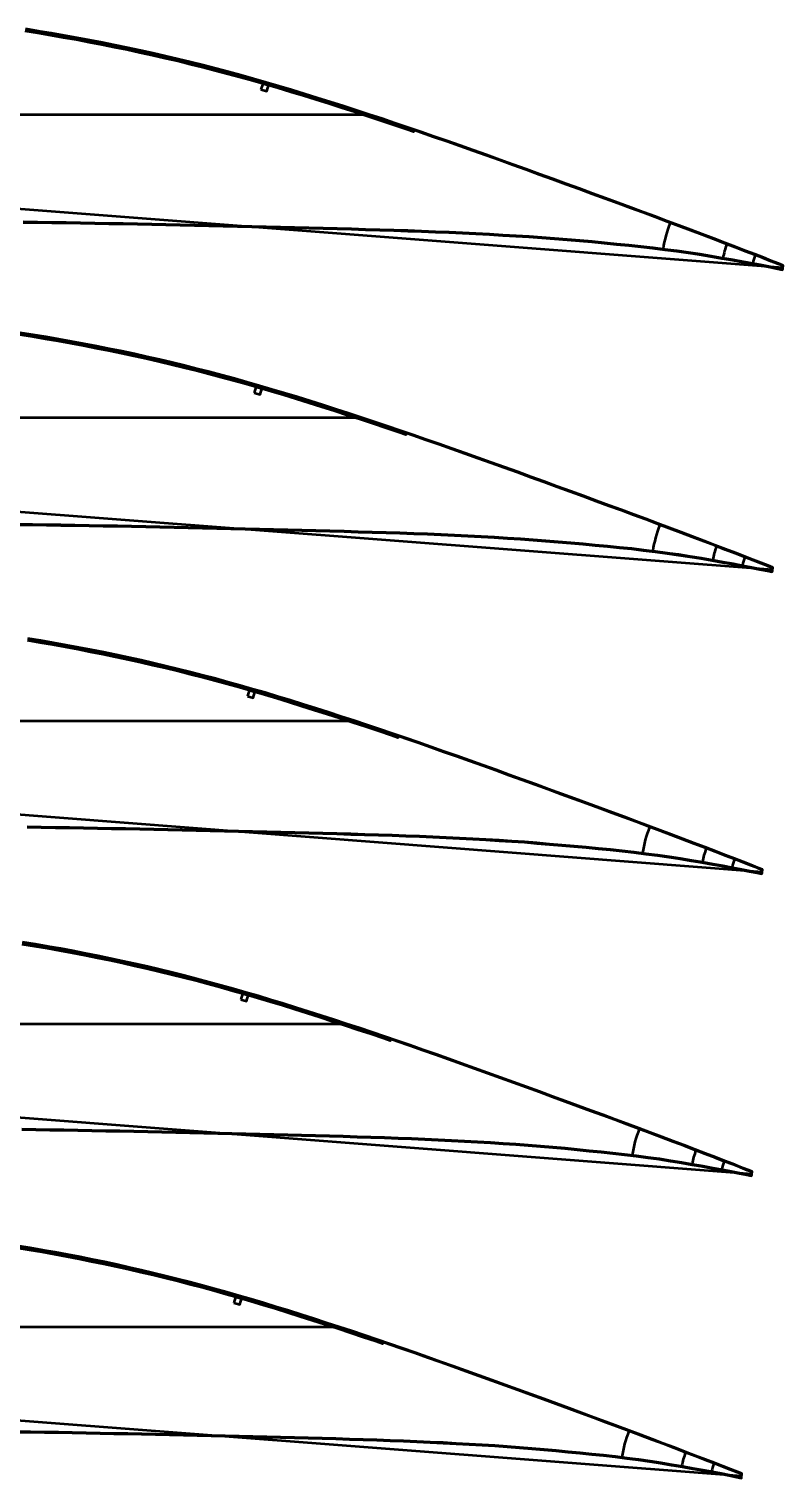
# Model space of a CAD drawing. Header units: metres. Extents: x -3 to 1074, y -15727 to -22.
# Drawn here: x 495 to 992, y -4799 to -3843 of the extents above; entities that cross this region are included whole.
import ezdxf

# ---------------------------------------------------------------- set-up
doc = ezdxf.new("R2010")
doc.units = ezdxf.units.M
for name, color, linetype, lineweight in [('FoilLayer', 7, 'Continuous', 50), ('StringerLayer', 7, 'Continuous', 50), ('SubLayer', 7, 'Continuous', 50)]:
    doc.layers.add(name, color=color, linetype=linetype, lineweight=lineweight)

msp = doc.modelspace()

# ---------------------------------------------------------------- linework, layer by layer
at = {"layer": 'FoilLayer'}
for points in [[(490.74, -3970.94), (500.17, -3971.07), (509.6, -3971.21), (519.03, -3971.36), (528.46, -3971.51), (537.88, -3971.67), (547.28, -3971.83), (556.67, -3972.01), (566.07, -3972.21), (575.49, -3972.42), (584.93, -3972.63), (594.37, -3972.84), (603.81, -3973.04), (613.26, -3973.24), (622.7, -3973.44), (632.13, -3973.66), (641.57, -3973.88), (651, -3974.1), (660.42, -3974.32), (669.83, -3974.53), (679.21, -3974.76), (688.57, -3975), (697.94, -3975.26), (707.31, -3975.53), (716.67, -3975.8), (725.99, -3976.07), (735.24, -3976.35), (744.42, -3976.66), (753.57, -3976.99), (762.67, -3977.33), (771.68, -3977.69), (780.6, -3978.09), (789.47, -3978.54), (798.32, -3979.03), (807.14, -3979.54), (815.88, -3980.04), (824.45, -3980.55), (832.84, -3981.13), (841.21, -3981.82), (849.59, -3982.5), (857.87, -3983.16), (866.04, -3983.88), (874.17, -3984.7), (882.29, -3985.51), (890.31, -3986.27), (898.22, -3987.07), (906.08, -3988.02), (914, -3989.04), (921.87, -3990.05), (929.54, -3991.07), (937.04, -3992.23), (944.5, -3993.47), (951.83, -3994.73), (958.9, -3995.96), (965.64, -3997.18), (972.01, -3998.39), (977.98, -3999.52), (983.53, -4000.6), (988.64, -4001.62), (991.8, -4002.29), (992.1, -3999.31), (989.12, -3998.1), (984.35, -3996.25), (979.18, -3994.2), (973.53, -3992.01), (967.37, -3989.66), (960.75, -3987.13), (953.73, -3984.44), (946.4, -3981.64), (938.85, -3978.76), (931.22, -3975.89), (923.54, -3973.04), (915.75, -3970.1), (907.86, -3967.11), (899.85, -3964.13), (891.69, -3961.11), (883.41, -3958.08), (874.96, -3954.98), (866.38, -3951.84), (857.7, -3948.67), (848.96, -3945.48), (840.2, -3942.28), (831.42, -3939.09), (822.65, -3935.91), (813.89, -3932.74), (805.13, -3929.59), (796.38, -3926.46), (787.67, -3923.35), (778.99, -3920.28), (770.33, -3917.24), (761.68, -3914.23), (753.05, -3911.25), (744.44, -3908.31), (735.84, -3905.4), (727.26, -3902.53), (718.69, -3899.7), (710.12, -3896.9), (701.54, -3894.13), (693, -3891.4), (684.5, -3888.71), (676.07, -3886.08), (667.68, -3883.51), (659.33, -3881.01), (651.01, -3878.58), (642.7, -3876.2), (634.4, -3873.89), (626.12, -3871.63), (617.84, -3869.44), (609.57, -3867.3), (601.29, -3865.23), (592.99, -3863.22), (584.68, -3861.27), (576.35, -3859.37), (568.01, -3857.52), (559.65, -3855.73), (551.28, -3854), (542.9, -3852.32), (534.49, -3850.7), (526.06, -3849.13), (517.6, -3847.61), (509.12, -3846.14), (500.64, -3844.72), (492.16, -3843.35)], [(490.74, -3970.49), (500.18, -3970.62), (509.61, -3970.76), (519.04, -3970.91), (528.47, -3971.06), (537.88, -3971.22), (547.29, -3971.38), (556.68, -3971.56), (566.08, -3971.76), (575.5, -3971.97), (584.93, -3972.18), (594.38, -3972.39), (603.82, -3972.59), (613.27, -3972.79), (622.71, -3972.99), (632.14, -3973.21), (641.58, -3973.43), (651.01, -3973.65), (660.43, -3973.87), (669.84, -3974.08), (679.22, -3974.31), (688.58, -3974.55), (697.95, -3974.81), (707.32, -3975.08), (716.69, -3975.35), (726, -3975.62), (735.25, -3975.9), (744.44, -3976.21), (753.58, -3976.54), (762.69, -3976.88), (771.7, -3977.24), (780.63, -3977.64), (789.5, -3978.09), (798.35, -3978.58), (807.16, -3979.09), (815.9, -3979.59), (824.48, -3980.1), (832.88, -3980.69), (841.25, -3981.37), (849.62, -3982.05), (857.91, -3982.72), (866.09, -3983.44), (874.22, -3984.25), (882.33, -3985.06), (890.36, -3985.82), (898.27, -3986.63), (906.14, -3987.57), (914.06, -3988.59), (921.93, -3989.6), (929.61, -3990.63), (937.12, -3991.79), (944.58, -3993.03), (951.9, -3994.29), (958.98, -3995.52), (965.72, -3996.74), (972.09, -3997.95), (978.07, -3999.08), (983.62, -4000.16), (988.73, -4001.18), (991.89, -4001.85), (991.93, -3999.73), (988.96, -3998.52), (984.18, -3996.67), (979.01, -3994.62), (973.37, -3992.43), (967.21, -3990.08), (960.58, -3987.55), (953.57, -3984.86), (946.23, -3982.06), (938.69, -3979.18), (931.06, -3976.31), (923.38, -3973.46), (915.59, -3970.52), (907.71, -3967.53), (899.69, -3964.55), (891.54, -3961.53), (883.25, -3958.51), (874.81, -3955.41), (866.23, -3952.27), (857.55, -3949.09), (848.81, -3945.9), (840.04, -3942.71), (831.27, -3939.51), (822.5, -3936.33), (813.73, -3933.17), (804.97, -3930.02), (796.23, -3926.88), (787.52, -3923.78), (778.84, -3920.7), (770.18, -3917.67), (761.53, -3914.66), (752.9, -3911.68), (748.63, -3910.22), (748.29, -3911.21), (743.95, -3909.73), (735.37, -3906.82), (726.79, -3903.96), (718.22, -3901.12), (709.66, -3898.33), (701.09, -3895.56), (692.54, -3892.83), (684.05, -3890.14), (675.63, -3887.51), (667.25, -3884.95), (658.91, -3882.45), (650.6, -3880.02), (642.3, -3877.65), (634.01, -3875.34), (625.73, -3873.08), (617.47, -3870.89), (609.2, -3868.76), (600.93, -3866.69), (592.65, -3864.68), (584.35, -3862.73), (576.03, -3860.83), (567.69, -3858.99), (559.35, -3857.2), (550.99, -3855.47), (542.62, -3853.79), (534.22, -3852.17), (525.79, -3850.61), (517.34, -3849.09), (508.88, -3847.62), (500.4, -3846.2), (491.93, -3844.84)], [(487.37, -4170.46), (496.74, -4170.58), (506.11, -4170.72), (515.47, -4170.87), (524.84, -4171.02), (534.19, -4171.18), (543.53, -4171.34), (552.85, -4171.52), (562.19, -4171.71), (571.54, -4171.92), (580.91, -4172.13), (590.29, -4172.34), (599.67, -4172.54), (609.05, -4172.73), (618.43, -4172.94), (627.8, -4173.15), (637.17, -4173.37), (646.54, -4173.59), (655.89, -4173.81), (665.24, -4174.02), (674.55, -4174.25), (683.85, -4174.49), (693.15, -4174.75), (702.46, -4175.01), (711.76, -4175.28), (721.01, -4175.55), (730.2, -4175.83), (739.32, -4176.13), (748.4, -4176.46), (757.44, -4176.8), (766.39, -4177.16), (775.25, -4177.55), (784.06, -4178), (792.85, -4178.49), (801.6, -4178.99), (810.28, -4179.49), (818.79, -4179.99), (827.13, -4180.58), (835.45, -4181.26), (843.76, -4181.94), (851.99, -4182.59), (860.1, -4183.31), (868.18, -4184.12), (876.24, -4184.92), (884.21, -4185.67), (892.06, -4186.48), (899.87, -4187.42), (907.73, -4188.43), (915.55, -4189.43), (923.16, -4190.45), (930.62, -4191.6), (938.03, -4192.83), (945.3, -4194.08), (952.33, -4195.3), (959.01, -4196.52), (965.34, -4197.72), (971.27, -4198.84), (976.79, -4199.91), (981.86, -4200.93), (985, -4201.59), (985.29, -4198.63), (982.34, -4197.43), (977.6, -4195.59), (972.46, -4193.56), (966.85, -4191.37), (960.74, -4189.04), (954.16, -4186.53), (947.19, -4183.86), (939.91, -4181.08), (932.41, -4178.22), (924.84, -4175.36), (917.21, -4172.54), (909.47, -4169.62), (901.64, -4166.65), (893.68, -4163.69), (885.58, -4160.69), (877.35, -4157.68), (868.96, -4154.61), (860.44, -4151.49), (851.82, -4148.34), (843.14, -4145.17), (834.44, -4141.99), (825.72, -4138.82), (817.01, -4135.66), (808.31, -4132.52), (799.6, -4129.39), (790.92, -4126.28), (782.27, -4123.19), (773.65, -4120.14), (765.05, -4117.12), (756.46, -4114.13), (747.88, -4111.17), (739.33, -4108.25), (730.8, -4105.36), (722.28, -4102.51), (713.76, -4099.7), (705.25, -4096.92), (696.73, -4094.17), (688.24, -4091.46), (679.81, -4088.79), (671.43, -4086.17), (663.1, -4083.63), (654.81, -4081.14), (646.55, -4078.73), (638.3, -4076.37), (630.06, -4074.07), (621.82, -4071.83), (613.6, -4069.65), (605.39, -4067.53), (597.16, -4065.47), (588.93, -4063.48), (580.67, -4061.53), (572.4, -4059.65), (564.11, -4057.81), (555.82, -4056.03), (547.5, -4054.31), (539.18, -4052.65), (530.83, -4051.04), (522.45, -4049.48), (514.05, -4047.97), (505.63, -4046.51), (497.21, -4045.1), (488.78, -4043.74)], [(487.38, -4170.01), (496.75, -4170.13), (506.12, -4170.27), (515.48, -4170.42), (524.84, -4170.57), (534.2, -4170.73), (543.53, -4170.89), (552.86, -4171.07), (562.2, -4171.26), (571.55, -4171.47), (580.92, -4171.68), (590.3, -4171.89), (599.68, -4172.09), (609.06, -4172.28), (618.44, -4172.49), (627.81, -4172.7), (637.18, -4172.92), (646.55, -4173.14), (655.91, -4173.36), (665.25, -4173.57), (674.56, -4173.8), (683.86, -4174.04), (693.16, -4174.3), (702.47, -4174.56), (711.77, -4174.83), (721.03, -4175.1), (730.21, -4175.38), (739.33, -4175.68), (748.42, -4176.01), (757.46, -4176.35), (766.41, -4176.71), (775.27, -4177.1), (784.08, -4177.55), (792.87, -4178.04), (801.63, -4178.55), (810.31, -4179.04), (818.83, -4179.55), (827.17, -4180.13), (835.48, -4180.81), (843.8, -4181.49), (852.03, -4182.15), (860.15, -4182.86), (868.22, -4183.67), (876.28, -4184.47), (884.25, -4185.23), (892.11, -4186.03), (899.93, -4186.97), (907.79, -4187.98), (915.61, -4188.99), (923.23, -4190), (930.69, -4191.16), (938.1, -4192.39), (945.38, -4193.64), (952.41, -4194.86), (959.1, -4196.07), (965.43, -4197.27), (971.36, -4198.4), (976.87, -4199.47), (981.95, -4200.49), (985.09, -4201.15), (985.12, -4199.05), (982.18, -4197.85), (977.43, -4196.01), (972.3, -4193.98), (966.69, -4191.8), (960.58, -4189.46), (954, -4186.95), (947.03, -4184.28), (939.75, -4181.5), (932.25, -4178.64), (924.68, -4175.79), (917.05, -4172.96), (909.31, -4170.04), (901.48, -4167.07), (893.52, -4164.11), (885.43, -4161.12), (877.2, -4158.11), (868.81, -4155.03), (860.29, -4151.91), (851.67, -4148.76), (842.99, -4145.59), (834.28, -4142.42), (825.57, -4139.24), (816.86, -4136.08), (808.15, -4132.94), (799.45, -4129.81), (790.77, -4126.7), (782.12, -4123.62), (773.5, -4120.56), (764.9, -4117.55), (756.31, -4114.56), (747.74, -4111.6), (743.49, -4110.15), (743.15, -4111.14), (738.85, -4109.67), (730.32, -4106.79), (721.81, -4103.94), (713.3, -4101.13), (704.79, -4098.35), (696.28, -4095.6), (687.79, -4092.89), (679.36, -4090.22), (670.99, -4087.61), (662.67, -4085.06), (654.39, -4082.58), (646.13, -4080.17), (637.89, -4077.81), (629.66, -4075.51), (621.44, -4073.28), (613.23, -4071.1), (605.02, -4068.98), (596.81, -4066.93), (588.58, -4064.94), (580.34, -4063), (572.08, -4061.11), (563.8, -4059.28), (555.51, -4057.5), (547.21, -4055.78), (538.89, -4054.12), (530.55, -4052.51), (522.19, -4050.95), (513.79, -4049.45), (505.39, -4047.99), (496.97, -4046.58), (488.55, -4045.22)], [(493.31, -4370.1), (502.62, -4370.23), (511.92, -4370.38), (521.21, -4370.53), (530.5, -4370.68), (539.77, -4370.85), (549.04, -4371.03), (558.31, -4371.22), (567.6, -4371.42), (576.9, -4371.63), (586.22, -4371.84), (595.53, -4372.04), (604.85, -4372.23), (614.16, -4372.43), (623.46, -4372.65), (632.77, -4372.86), (642.07, -4373.08), (651.37, -4373.3), (660.64, -4373.51), (669.89, -4373.74), (679.13, -4373.98), (688.37, -4374.23), (697.61, -4374.49), (706.84, -4374.76), (716.03, -4375.03), (725.16, -4375.3), (734.21, -4375.6), (743.23, -4375.93), (752.21, -4376.27), (761.1, -4376.63), (769.9, -4377.02), (778.65, -4377.46), (787.37, -4377.94), (796.07, -4378.45), (804.69, -4378.94), (813.14, -4379.44), (821.42, -4380.02), (829.68, -4380.7), (837.94, -4381.37), (846.11, -4382.02), (854.16, -4382.73), (862.19, -4383.53), (870.19, -4384.33), (878.1, -4385.08), (885.9, -4385.88), (893.66, -4386.81), (901.47, -4387.82), (909.23, -4388.82), (916.79, -4389.82), (924.19, -4390.97), (931.55, -4392.19), (938.77, -4393.43), (945.75, -4394.64), (952.39, -4395.85), (958.68, -4397.04), (964.57, -4398.15), (970.04, -4399.22), (975.08, -4400.23), (978.2, -4400.89), (978.49, -4397.95), (975.56, -4396.75), (970.85, -4394.93), (965.75, -4392.91), (960.18, -4390.74), (954.1, -4388.43), (947.57, -4385.93), (940.65, -4383.28), (933.42, -4380.52), (925.97, -4377.68), (918.45, -4374.84), (910.87, -4372.04), (903.19, -4369.14), (895.41, -4366.19), (887.51, -4363.25), (879.47, -4360.27), (871.29, -4357.29), (862.96, -4354.23), (854.5, -4351.13), (845.94, -4348), (837.32, -4344.86), (828.67, -4341.7), (820.02, -4338.55), (811.37, -4335.41), (802.73, -4332.29), (794.08, -4329.19), (785.46, -4326.1), (776.87, -4323.03), (768.31, -4320), (759.76, -4317), (751.23, -4314.04), (742.72, -4311.1), (734.23, -4308.19), (725.75, -4305.33), (717.29, -4302.5), (708.83, -4299.7), (700.38, -4296.94), (691.92, -4294.21), (683.49, -4291.52), (675.11, -4288.86), (666.79, -4286.27), (658.52, -4283.74), (650.29, -4281.27), (642.08, -4278.87), (633.89, -4276.53), (625.71, -4274.25), (617.53, -4272.02), (609.37, -4269.86), (601.21, -4267.75), (593.04, -4265.71), (584.86, -4263.73), (576.66, -4261.8), (568.45, -4259.92), (560.22, -4258.1), (551.98, -4256.34), (543.72, -4254.63), (535.46, -4252.97), (527.16, -4251.37), (518.84, -4249.83), (510.5, -4248.33), (502.14, -4246.88), (493.78, -4245.48)], [(493.32, -4369.65), (502.62, -4369.78), (511.92, -4369.93), (521.22, -4370.08), (530.51, -4370.23), (539.78, -4370.4), (549.05, -4370.58), (558.32, -4370.77), (567.61, -4370.97), (576.91, -4371.18), (586.23, -4371.39), (595.54, -4371.59), (604.86, -4371.78), (614.17, -4371.98), (623.47, -4372.2), (632.78, -4372.41), (642.08, -4372.63), (651.38, -4372.85), (660.65, -4373.06), (669.9, -4373.29), (679.14, -4373.53), (688.38, -4373.78), (697.62, -4374.04), (706.86, -4374.31), (716.05, -4374.58), (725.17, -4374.85), (734.23, -4375.15), (743.25, -4375.48), (752.23, -4375.82), (761.12, -4376.18), (769.92, -4376.57), (778.67, -4377.01), (787.4, -4377.5), (796.1, -4378), (804.72, -4378.49), (813.17, -4378.99), (821.46, -4379.57), (829.72, -4380.25), (837.97, -4380.92), (846.15, -4381.58), (854.21, -4382.29), (862.23, -4383.09), (870.23, -4383.88), (878.15, -4384.63), (885.95, -4385.43), (893.71, -4386.37), (901.52, -4387.37), (909.29, -4388.37), (916.86, -4389.38), (924.27, -4390.53), (931.63, -4391.75), (938.85, -4392.99), (945.83, -4394.2), (952.48, -4395.41), (958.76, -4396.6), (964.65, -4397.71), (970.13, -4398.78), (975.17, -4399.79), (978.29, -4400.44), (978.32, -4398.36), (975.4, -4397.17), (970.68, -4395.35), (965.59, -4393.33), (960.02, -4391.16), (953.94, -4388.85), (947.41, -4386.35), (940.49, -4383.7), (933.26, -4380.94), (925.81, -4378.1), (918.3, -4375.27), (910.71, -4372.46), (903.03, -4369.56), (895.26, -4366.61), (887.35, -4363.67), (879.31, -4360.7), (871.14, -4357.71), (862.81, -4354.65), (854.35, -4351.55), (845.79, -4348.43), (837.17, -4345.28), (828.52, -4342.13), (819.87, -4338.97), (811.22, -4335.84), (802.57, -4332.72), (793.93, -4329.61), (785.31, -4326.52), (776.72, -4323.46), (768.16, -4320.43), (759.62, -4317.43), (751.09, -4314.46), (742.57, -4311.52), (738.36, -4310.08), (738.02, -4311.08), (733.75, -4309.61), (725.28, -4306.75), (716.82, -4303.92), (708.37, -4301.13), (699.92, -4298.37), (691.47, -4295.64), (683.04, -4292.95), (674.67, -4290.3), (666.36, -4287.7), (658.09, -4285.18), (649.87, -4282.71), (641.67, -4280.31), (633.49, -4277.97), (625.31, -4275.69), (617.15, -4273.47), (608.99, -4271.31), (600.84, -4269.21), (592.69, -4267.17), (584.52, -4265.19), (576.33, -4263.26), (568.13, -4261.39), (559.91, -4259.57), (551.67, -4257.81), (543.43, -4256.1), (535.17, -4254.45), (526.89, -4252.85), (518.58, -4251.3), (510.25, -4249.81), (501.9, -4248.36), (493.54, -4246.96)], [(489.89, -4569.61), (499.12, -4569.74), (508.36, -4569.89), (517.59, -4570.04), (526.81, -4570.19), (536.02, -4570.36), (545.22, -4570.53), (554.42, -4570.72), (563.65, -4570.93), (572.89, -4571.13), (582.14, -4571.34), (591.39, -4571.54), (600.64, -4571.73), (609.89, -4571.93), (619.13, -4572.14), (628.37, -4572.36), (637.61, -4572.58), (646.84, -4572.79), (656.05, -4573), (665.24, -4573.22), (674.41, -4573.46), (683.58, -4573.71), (692.76, -4573.98), (701.93, -4574.24), (711.06, -4574.51), (720.12, -4574.78), (729.11, -4575.08), (738.07, -4575.4), (746.98, -4575.74), (755.81, -4576.09), (764.55, -4576.48), (773.23, -4576.92), (781.9, -4577.4), (790.54, -4577.9), (799.1, -4578.39), (807.49, -4578.89), (815.71, -4579.47), (823.91, -4580.13), (832.11, -4580.81), (840.23, -4581.45), (848.23, -4582.16), (856.19, -4582.95), (864.14, -4583.75), (872, -4584.49), (879.74, -4585.28), (887.44, -4586.21), (895.2, -4587.21), (902.91, -4588.2), (910.42, -4589.2), (917.77, -4590.34), (925.08, -4591.55), (932.25, -4592.78), (939.18, -4593.99), (945.77, -4595.18), (952.01, -4596.37), (957.86, -4597.47), (963.3, -4598.53), (968.3, -4599.53), (971.4, -4600.18), (971.69, -4597.27), (968.78, -4596.08), (964.1, -4594.27), (959.04, -4592.26), (953.5, -4590.11), (947.47, -4587.81), (940.98, -4585.34), (934.11, -4582.7), (926.93, -4579.96), (919.53, -4577.14), (912.07, -4574.32), (904.54, -4571.54), (896.91, -4568.66), (889.19, -4565.73), (881.34, -4562.81), (873.35, -4559.85), (865.24, -4556.89), (856.96, -4553.85), (848.56, -4550.78), (840.06, -4547.67), (831.5, -4544.55), (822.91, -4541.41), (814.32, -4538.28), (805.73, -4535.17), (797.15, -4532.07), (788.56, -4528.98), (780, -4525.91), (771.47, -4522.87), (762.97, -4519.86), (754.48, -4516.89), (746.01, -4513.94), (737.56, -4511.02), (729.12, -4508.14), (720.71, -4505.29), (712.3, -4502.48), (703.91, -4499.71), (695.51, -4496.96), (687.11, -4494.25), (678.74, -4491.58), (670.42, -4488.94), (662.16, -4486.36), (653.95, -4483.85), (645.77, -4481.4), (637.62, -4479.02), (629.48, -4476.69), (621.36, -4474.43), (613.24, -4472.22), (605.13, -4470.07), (597.03, -4467.98), (588.92, -4465.95), (580.79, -4463.98), (572.65, -4462.06), (564.5, -4460.2), (556.33, -4458.4), (548.14, -4456.64), (539.94, -4454.94), (531.73, -4453.3), (523.5, -4451.71), (515.24, -4450.18), (506.95, -4448.69), (498.65, -4447.25), (490.34, -4445.86)], [(489.89, -4569.16), (499.13, -4569.29), (508.36, -4569.44), (517.6, -4569.59), (526.82, -4569.74), (536.03, -4569.91), (545.23, -4570.08), (554.43, -4570.27), (563.66, -4570.48), (572.9, -4570.68), (582.15, -4570.89), (591.4, -4571.09), (600.65, -4571.28), (609.9, -4571.48), (619.14, -4571.69), (628.38, -4571.91), (637.62, -4572.13), (646.85, -4572.34), (656.06, -4572.55), (665.25, -4572.77), (674.42, -4573.01), (683.59, -4573.26), (692.77, -4573.53), (701.94, -4573.79), (711.07, -4574.06), (720.13, -4574.33), (729.13, -4574.63), (738.08, -4574.95), (747, -4575.29), (755.83, -4575.64), (764.57, -4576.03), (773.26, -4576.47), (781.93, -4576.95), (790.56, -4577.45), (799.12, -4577.94), (807.52, -4578.44), (815.75, -4579.02), (823.95, -4579.69), (832.15, -4580.36), (840.27, -4581.01), (848.27, -4581.71), (856.24, -4582.51), (864.18, -4583.3), (872.05, -4584.04), (879.79, -4584.84), (887.5, -4585.76), (895.26, -4586.76), (902.97, -4587.75), (910.49, -4588.75), (917.84, -4589.89), (925.15, -4591.11), (932.32, -4592.34), (939.26, -4593.54), (945.86, -4594.74), (952.1, -4595.92), (957.95, -4597.03), (963.39, -4598.09), (968.39, -4599.09), (971.49, -4599.74), (971.52, -4597.68), (968.61, -4596.5), (963.93, -4594.69), (958.87, -4592.68), (953.34, -4590.53), (947.31, -4588.23), (940.82, -4585.76), (933.95, -4583.12), (926.77, -4580.38), (919.37, -4577.56), (911.91, -4574.75), (904.38, -4571.96), (896.75, -4569.08), (889.03, -4566.15), (881.18, -4563.23), (873.2, -4560.28), (865.08, -4557.31), (856.81, -4554.28), (848.41, -4551.2), (839.91, -4548.09), (831.35, -4544.97), (822.76, -4541.84), (814.17, -4538.71), (805.58, -4535.59), (796.99, -4532.49), (788.41, -4529.41), (779.85, -4526.34), (771.32, -4523.3), (762.82, -4520.29), (754.33, -4517.31), (745.86, -4514.36), (737.41, -4511.45), (733.23, -4510.02), (732.89, -4511.01), (728.64, -4509.56), (720.23, -4506.71), (711.83, -4503.9), (703.44, -4501.13), (695.05, -4498.39), (686.66, -4495.68), (678.29, -4493.01), (669.97, -4490.37), (661.72, -4487.8), (653.52, -4485.29), (645.35, -4482.84), (637.21, -4480.46), (629.08, -4478.14), (620.96, -4475.87), (612.85, -4473.67), (604.76, -4471.52), (596.66, -4469.43), (588.56, -4467.41), (580.45, -4465.44), (572.32, -4463.53), (564.17, -4461.67), (556.01, -4459.86), (547.84, -4458.11), (539.65, -4456.41), (531.45, -4454.77), (523.22, -4453.19), (514.97, -4451.65), (506.7, -4450.17), (498.4, -4448.73), (490.11, -4447.34)], [(486.46, -4769.12), (495.63, -4769.26), (504.8, -4769.4), (513.97, -4769.55), (523.12, -4769.7), (532.27, -4769.86), (541.4, -4770.04), (550.54, -4770.23), (559.7, -4770.43), (568.88, -4770.64), (578.07, -4770.84), (587.25, -4771.03), (596.44, -4771.23), (605.62, -4771.43), (614.79, -4771.64), (623.97, -4771.85), (633.15, -4772.07), (642.31, -4772.28), (651.46, -4772.49), (660.58, -4772.71), (669.69, -4772.95), (678.79, -4773.2), (687.91, -4773.46), (697.02, -4773.72), (706.08, -4773.98), (715.07, -4774.26), (724.01, -4774.55), (732.9, -4774.88), (741.75, -4775.21), (750.52, -4775.56), (759.19, -4775.95), (767.82, -4776.38), (776.43, -4776.86), (785, -4777.36), (793.5, -4777.84), (801.84, -4778.34), (810, -4778.91), (818.14, -4779.57), (826.29, -4780.24), (834.35, -4780.88), (842.29, -4781.58), (850.2, -4782.37), (858.09, -4783.16), (865.89, -4783.9), (873.58, -4784.69), (881.23, -4785.61), (888.93, -4786.6), (896.59, -4787.58), (904.04, -4788.58), (911.34, -4789.71), (918.6, -4790.91), (925.72, -4792.13), (932.6, -4793.33), (939.15, -4794.52), (945.35, -4795.69), (951.16, -4796.79), (956.56, -4797.84), (961.52, -4798.84), (964.6, -4799.48), (964.89, -4796.59), (961.99, -4795.41), (957.35, -4793.61), (952.32, -4791.62), (946.83, -4789.48), (940.84, -4787.2), (934.4, -4784.74), (927.58, -4782.12), (920.44, -4779.4), (913.1, -4776.6), (905.68, -4773.8), (898.21, -4771.04), (890.63, -4768.18), (882.96, -4765.27), (875.17, -4762.37), (867.24, -4759.44), (859.18, -4756.49), (850.97, -4753.48), (842.62, -4750.42), (834.18, -4747.34), (825.68, -4744.23), (817.15, -4741.12), (808.62, -4738.02), (800.09, -4734.92), (791.56, -4731.84), (783.04, -4728.78), (774.54, -4725.73), (766.07, -4722.71), (757.62, -4719.72), (749.2, -4716.77), (740.79, -4713.84), (732.39, -4710.94), (724.02, -4708.08), (715.66, -4705.25), (707.32, -4702.46), (698.98, -4699.71), (690.64, -4696.99), (682.3, -4694.29), (673.99, -4691.63), (665.73, -4689.02), (657.52, -4686.46), (649.37, -4683.97), (641.25, -4681.53), (633.16, -4679.17), (625.08, -4676.86), (617.01, -4674.6), (608.94, -4672.41), (600.89, -4670.27), (592.85, -4668.2), (584.8, -4666.19), (576.73, -4664.23), (568.65, -4662.33), (560.55, -4660.48), (552.43, -4658.69), (544.3, -4656.94), (536.16, -4655.26), (528.01, -4653.63), (519.83, -4652.05), (511.63, -4650.52), (503.4, -4649.05), (495.16, -4647.62), (486.91, -4646.24)], [(486.46, -4768.67), (495.63, -4768.81), (504.8, -4768.95), (513.97, -4769.1), (523.13, -4769.25), (532.28, -4769.41), (541.41, -4769.59), (550.55, -4769.78), (559.71, -4769.98), (568.89, -4770.19), (578.08, -4770.39), (587.26, -4770.58), (596.45, -4770.78), (605.63, -4770.98), (614.8, -4771.19), (623.98, -4771.4), (633.16, -4771.62), (642.32, -4771.83), (651.47, -4772.04), (660.59, -4772.26), (669.7, -4772.5), (678.81, -4772.75), (687.93, -4773.01), (697.03, -4773.27), (706.09, -4773.53), (715.09, -4773.81), (724.02, -4774.1), (732.92, -4774.43), (741.77, -4774.76), (750.54, -4775.11), (759.22, -4775.5), (767.84, -4775.93), (776.45, -4776.41), (785.03, -4776.91), (793.53, -4777.4), (801.87, -4777.89), (810.04, -4778.46), (818.18, -4779.12), (826.32, -4779.79), (834.38, -4780.44), (842.33, -4781.14), (850.24, -4781.93), (858.13, -4782.71), (865.94, -4783.45), (873.64, -4784.24), (881.29, -4785.16), (888.99, -4786.15), (896.65, -4787.13), (904.11, -4788.13), (911.42, -4789.26), (918.68, -4790.47), (925.8, -4791.69), (932.68, -4792.89), (939.24, -4794.08), (945.43, -4795.25), (951.24, -4796.35), (956.64, -4797.4), (961.62, -4798.4), (964.69, -4799.04), (964.72, -4797), (961.83, -4795.83), (957.18, -4794.03), (952.16, -4792.04), (946.67, -4789.9), (940.68, -4787.62), (934.23, -4785.16), (927.42, -4782.54), (920.28, -4779.82), (912.94, -4777.02), (905.53, -4774.23), (898.05, -4771.46), (890.47, -4768.6), (882.81, -4765.69), (875.01, -4762.79), (867.08, -4759.86), (859.02, -4756.91), (850.81, -4753.9), (842.47, -4750.84), (834.03, -4747.76), (825.53, -4744.66), (817, -4741.55), (808.47, -4738.44), (799.94, -4735.35), (791.41, -4732.27), (782.89, -4729.2), (774.39, -4726.16), (765.91, -4723.14), (757.48, -4720.15), (749.05, -4717.19), (740.64, -4714.27), (732.25, -4711.37), (728.09, -4709.95), (727.75, -4710.94), (723.54, -4709.5), (715.19, -4706.67), (706.85, -4703.89), (698.51, -4701.13), (690.18, -4698.41), (681.85, -4695.72), (673.54, -4693.06), (665.28, -4690.45), (657.09, -4687.89), (648.94, -4685.4), (640.83, -4682.97), (632.74, -4680.61), (624.67, -4678.3), (616.61, -4676.05), (608.56, -4673.86), (600.52, -4671.73), (592.48, -4669.66), (584.44, -4667.65), (576.38, -4665.69), (568.31, -4663.79), (560.22, -4661.95), (552.12, -4660.15), (544, -4658.41), (535.87, -4656.73), (527.73, -4655.1), (519.56, -4653.52), (511.37, -4652), (503.15, -4650.52), (494.91, -4649.1), (486.67, -4647.72)]]:
    msp.add_lwpolyline(points, dxfattribs=at)
at = {"layer": 'StringerLayer'}
for points in [[(647.62, -3883.32), (651.46, -3884.44), (652.59, -3880.6), (648.75, -3879.48), (647.62, -3883.32)], [(643.16, -4083.46), (647, -4084.59), (648.12, -4080.75), (644.28, -4079.63), (643.16, -4083.46)], [(638.7, -4283.61), (642.54, -4284.74), (643.66, -4280.9), (639.82, -4279.77), (638.7, -4283.61)], [(634.23, -4483.76), (638.07, -4484.88), (639.19, -4481.04), (635.36, -4479.92), (634.23, -4483.76)], [(629.77, -4683.91), (633.61, -4685.03), (634.73, -4681.19), (630.89, -4680.07), (629.77, -4683.91)]]:
    msp.add_lwpolyline(points, dxfattribs=at)
at = {"layer": 'SubLayer'}
for p, q in [((714.78, -3900), (14.08, -3900)), ((-2.97, -3924.24), (991.98, -4000.8)), ((709.84, -4100), (13.99, -4100)), ((-2.95, -4124.08), (985.18, -4200.11)), ((704.91, -4300), (13.91, -4300)), ((-2.93, -4323.91), (978.38, -4399.42)), ((699.98, -4500), (13.83, -4500)), ((-2.91, -4523.75), (971.58, -4598.73)), ((695.04, -4700), (13.75, -4700)), ((-2.89, -4723.58), (964.78, -4798.04))]:
    msp.add_line(p, q, dxfattribs=at)
for centre, radius, start, end in [((991.98, -4000.8), 80, 158.3516, 171.11725), ((991.98, -4000.8), 40, 157.39698, 170.77701), ((991.98, -4000.8), 20, 155.70997, 171.84708), ((985.18, -4200.11), 80, 158.36034, 171.12571), ((985.18, -4200.11), 40, 157.41257, 170.76831), ((985.18, -4200.11), 20, 155.73972, 171.82067), ((978.38, -4399.42), 80, 158.36908, 171.13417), ((978.38, -4399.42), 40, 157.42816, 170.75961), ((978.38, -4399.42), 20, 155.76946, 171.79413), ((971.58, -4598.73), 80, 158.37783, 171.14263), ((971.58, -4598.73), 40, 157.44375, 170.75151), ((971.58, -4598.73), 20, 155.79937, 171.7676), ((964.78, -4798.04), 80, 158.38649, 171.15109), ((964.78, -4798.04), 40, 157.45934, 170.74353), ((964.78, -4798.04), 20, 155.83161, 171.74107)]:
    msp.add_arc(centre, radius, start, end, dxfattribs=at)

doc.saveas('drawing.dxf')
